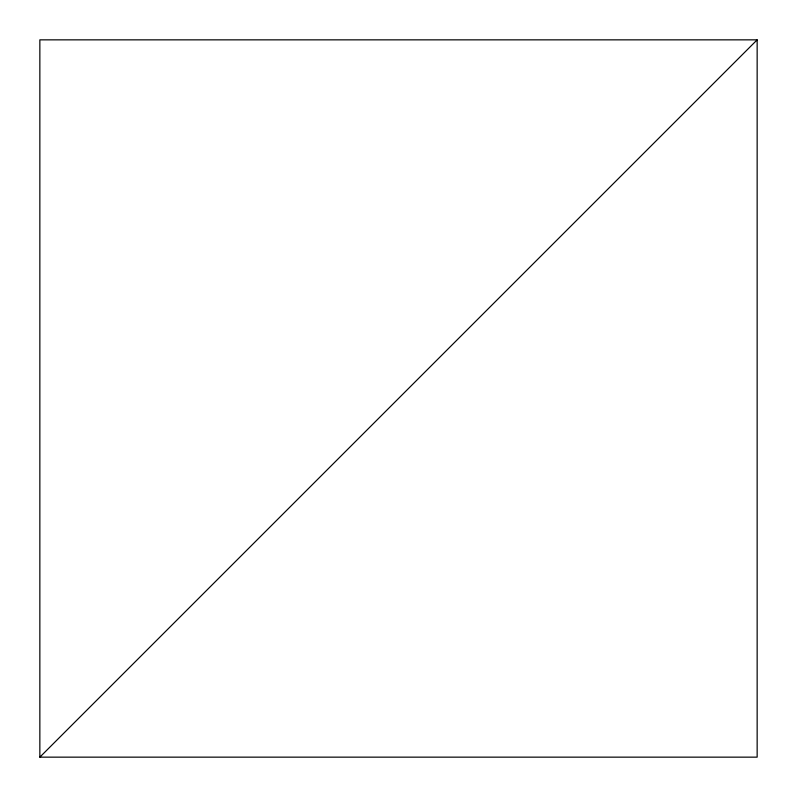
<?xml version="1.0" encoding="UTF-8"?>
<svg xmlns="http://www.w3.org/2000/svg" width="797" height="797" viewBox="0 0 797 797"><rect width="100%" height="100%" fill="white"/><g stroke="black" fill="none" stroke-linecap="round" stroke-linejoin="round"><path stroke-width="1.2" d="M39.85 757.15L757.15 39.85L39.85 39.85L39.85 757.15L757.15 757.15L757.15 39.85"/></g></svg>
